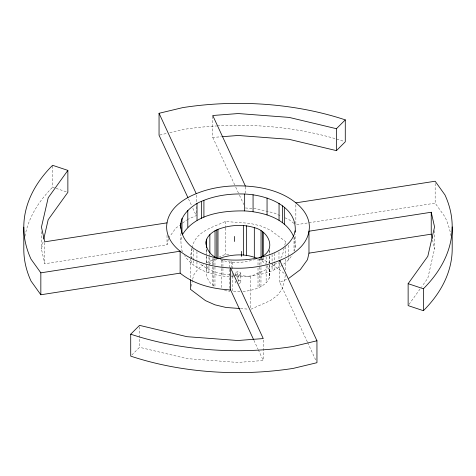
<?xml version="1.0" encoding="UTF-8"?>
<svg xmlns="http://www.w3.org/2000/svg" width="476" height="476" viewBox="0 0 476 476"><rect width="100%" height="100%" fill="white"/><g stroke="black" fill="none" stroke-linecap="round" stroke-linejoin="round"><path stroke-width="0.36" stroke-dasharray="2.38 1.78" d="M168.373 238.904L167.022 244.783L44.762 263.758L41.442 249.073L43.417 240.475M182.629 251.774L181.296 249.186L180.868 240.124L181.826 235.959M192.191 248.555L190.394 256.38L192.137 257.689M192.358 247.841C194.428 231.788 213.034 227.248 225.332 221.495L249.971 223.351L261.026 225.993L270.517 230.194L285.606 241.552L285.606 243.742M191.049 286.427L192.518 280.025M192.679 279.317L193.661 275.045L198.266 268.642L203.329 264.834M214.962 258.682L214.962 286.725C206.911 282.042 205.311 274.134 206.59 265.656M242.986 291.627C253.042 290.259 266.257 287.385 269.821 276.437L269.821 255.773M284.136 247.954L282.339 255.773L280.245 258.688M284.791 245.11L285.606 241.552M285.439 275.158L282.339 288.67L277.734 295.072L270.422 300.576L250.668 309.329L250.668 276.437L270.422 267.679L277.175 262.603M294.335 251.155L295.132 247.687L295.132 234.484M434.558 230.58L434.558 248.853L427.811 278.228L421.825 286.564M168.522 238.25L175.727 228.23L179.732 225.219M206.59 268.607L209.856 264.067L215.039 260.17L216.818 259.378M236.34 276.812C256.362 276.663 280.37 272.706 292.353 254.85M408.985 304.42L421.397 287.159M131.763 355.084L139.557 347.296L139.557 326.102M182.594 223.065L186.604 220.049M187.175 219.62L196.231 215.61L196.231 203.912M206.239 262.847L215.455 258.765M218.752 257.302L225.332 254.386L228.956 254.66M307.347 341.941L279.769 282.322L287.534 278.882M255.416 259.331C243.992 263.026 230.955 263.894 219.662 259.289M159.763 135.053L166.951 133.328M169.825 132.643L182.76 129.543A214.051 123.581 0 0 1 216.592 125.944M451.052 235.941A214.349 123.754 0 0 0 444.965 216.842L435.159 203.163L295.858 224.785L295.858 204.317M212.748 116.233L212.748 137.427L221.471 136.761M263.252 340.031L263.252 360.499L237.81 362.45L186.943 358.606L139.557 347.296M233.484 276.859C215.622 276.431 195.077 271.284 184.629 255.648M240.023 291.675L232.621 291.8L232.621 273.349M245.384 207.976L256.689 208.833L274.033 212.974L281.477 216.271M234.002 275.182C221.548 274.676 208.649 271.278 199.099 262.93M234.727 275.235L250.668 276.437M240.523 308.567L248.49 309.168M224.529 290.378L229.509 291.568L229.509 262.05M52.598 166.035L52.598 187.235L55.377 188.157M56.073 188.389L67.866 192.316M284.862 217.764L288.92 219.567L294.12 223.482M261.026 258.885L269.838 262.788M258.349 258.932L261.038 260.122L265.608 264.144M272.254 264.394L285.606 274.444M294.037 237.328L294.704 238.619L295.132 247.687M267.006 265.543L269.541 270.457L269.821 276.437M212.748 137.427L235.436 186.479M235.745 187.151L239.166 194.541M239.476 195.214L243.831 204.62M307.657 342.607L316.022 360.695M188.484 198.861L191.584 205.561M192.822 208.238L196.231 215.61M253.928 340.34L257.968 349.075M258.278 349.747L263.252 360.499M432.5 239.767L434.558 248.853M435.159 183.427L435.159 203.163M294.013 237.137L294.013 251.072M288.206 245.217L288.206 256.951M288.206 257.689L288.206 260.622M285.606 246.669L285.606 256.171M285.606 259.093L285.606 271.522M279.769 263.317L279.769 282.322M278.978 252.161L278.978 260.961M278.978 261.693L278.978 267.56M274.563 253.381L274.563 262.919M274.563 263.65L274.563 269.517M272.088 254.481L272.088 270.618M269.821 249.87L269.821 255.035M269.41 250.935L269.41 253.149M269.41 256.1L269.41 264.222M269.41 264.959L269.41 278.24M266.144 256.951L266.144 265.067M266.144 265.804L266.144 282.78M263.276 257.379L263.276 261.812M262.389 258.188L262.389 261.14M261.038 257.909L261.038 260.122M260.961 257.897L260.961 266.756M260.961 267.494L260.961 286.677M259.182 258.688L259.182 287.468M258.016 258.468L258.016 265.108M258.016 268.059L258.016 287.986M245.384 186.782L245.384 193.357M240.838 273.426A2.838 1.642 0 0 1 236.578 274.842A2.838 1.642 0 0 1 236.584 272.004A2.838 1.642 0 0 1 240.838 273.426L240.838 281.857M238.732 275.009L238.732 283.44A2.838 1.642 0 0 0 240.743 281.435A2.838 1.642 0 0 0 237.268 280.275L237.268 271.838M235.162 273.42L235.162 275.533M232.621 262.282L232.621 269.66M231.342 261.497L231.342 267.363M225.332 221.495L225.332 227.338M225.332 228.069L225.332 254.386M222.935 260.128L222.935 276.258M221.679 260.176L221.679 288.224M213.611 258.403L213.611 266.518M213.611 267.256L213.611 285.707M212.724 258.468L212.724 285.041M209.856 253.738L209.856 264.067M208.946 256.79L208.946 263.389M208.946 266.322L208.946 272.921M206.59 250.156L206.59 253.845M206.59 256.796L206.59 262.704M206.179 249.007L206.179 254.91M206.179 255.648L206.179 270.41M196.945 251.471L196.945 261.009M196.945 261.74L196.945 267.607M196.231 195.142L196.231 203.181M193.565 249.662L193.565 259.932M193.565 260.664L193.565 265.061M191.667 248.234L191.667 263.633M190.394 258.569L190.394 278.305M180.868 233.526L180.868 240.124M167.022 235.281L167.022 244.783M44.762 242.558L44.762 263.758M41.442 231.532L41.442 249.073M217.336 125.896A214.051 123.581 0 0 1 343.946 141.36M24.99 236.173A214.349 123.754 0 0 1 52.61 187.235M235.989 283.018A2.838 1.642 0 0 1 235.543 281.036"/><path stroke-width="0.71" d="M43.744 239.041L48.189 219.698L67.866 192.316L67.866 170.39L52.598 165.303A214.349 123.754 0 0 0 31.035 259.158L40.841 272.837L40.841 294.769L180.142 273.147C194.208 284.565 212.82 289.027 230.616 289.949L253.619 339.674M180.142 273.147L180.142 251.215A71.257 41.138 0 0 1 167.028 222.851C169.355 208.244 183.337 198.772 196.231 193.678A71.465 41.257 0 0 1 245.384 186.051M180.868 228.391C179.178 217.234 188.466 208.785 197.022 203.377C211.737 196.029 228.319 193.405 244.658 194.041C266.03 194.922 297.774 205.572 295.132 232.282M206.179 244.581C204.894 237.221 211.987 231.877 217.984 229.343C229.486 225.065 242.504 223.946 254.321 227.629C269.351 231.282 277.365 250.501 259.771 257.683M295.132 230.818C293.133 242.225 282.209 249.698 272.088 253.75C259.158 258.914 245.176 260.443 231.342 260.027C210.606 259.063 179.279 249.126 180.868 223.256M187.865 197.522L159.049 135.226L159.049 113.294L182.76 107.612A214.051 123.581 0 0 1 345.284 119.875L336.443 128.704L289.057 117.394L238.19 113.55L212.748 115.501L245.384 186.051C263.18 186.973 281.792 191.435 295.858 202.853A71.257 41.138 0 0 1 308.972 231.217L308.978 253.149L307.478 259.676L300.273 269.702L288.825 278.305M67.866 170.39L48.189 197.772L41.442 227.147L44.762 241.826L167.022 222.851M182.397 234.692C195.13 214.01 222.47 210.606 244.658 210.916C263.216 212.058 285.576 218.127 293.704 236.679M452.2 226.915L452.2 248.847A214.349 123.754 0 0 1 423.39 310.691L408.134 305.61L408.134 283.684L427.811 256.302L434.558 226.927L431.238 212.242L308.978 231.217C306.639 245.824 292.663 255.303 279.769 260.39A71.465 41.257 0 0 1 230.616 268.024C212.82 267.095 194.208 262.633 180.142 251.215L40.841 272.837M279.769 261.854L279.769 260.39L316.951 340.774L316.951 362.706L293.24 368.388A214.051 123.581 0 0 1 130.716 356.125L130.721 334.194L139.557 325.37L186.943 336.681L237.81 340.518L263.252 338.573L230.616 268.024L230.616 289.949M222.197 136.707L238.19 135.481L289.057 139.319L336.443 150.63L345.278 141.806L345.278 119.875M218.639 258.647C230.806 254.327 244.926 253.119 257.004 258.337M316.951 340.774L293.24 346.457A214.051 123.581 0 0 1 130.716 334.2M295.858 202.853L435.159 181.231L444.953 194.916A214.349 123.754 0 0 1 423.39 288.765L423.402 310.697M308.978 253.149L431.238 234.174L431.238 212.242M239.797 308.507L226.029 307.472L214.974 304.83L205.483 300.63L190.394 289.271L190.394 279.769M408.134 283.684L423.402 288.765M218.323 258.694C211.106 256.088 205.12 248.859 206.179 240.886M40.841 294.769L31.047 281.084A214.349 123.754 0 0 1 23.8 249.085L23.8 227.153M159.049 113.294L196.231 193.678M431.238 234.174L432.184 238.369M336.443 128.704L336.443 150.63M284.333 207.304L284.333 224.172M282.435 205.876L282.435 222.744M279.055 203.329L279.055 220.198M267.054 198.016L267.054 214.884M263.276 232.288L263.276 255.904M262.389 231.622L262.389 256.713M261.038 230.604L261.038 257.909M254.321 227.629L254.321 257.147M253.065 194.678L253.065 211.546M246.491 225.761L246.491 255.279M244.658 194.041L244.658 210.916M243.379 225.529L243.379 255.047M241.451 251.37L241.451 256.427M234.549 236.441L234.549 241.499M217.984 229.343L217.984 258.861M216.818 229.86L216.818 257.903M215.039 230.646L215.039 257.956M209.856 234.549L209.856 253M206.59 239.089L206.59 247.942M203.912 200.325L203.912 217.193M201.437 201.419L201.437 218.288M197.022 203.377L197.022 220.245M187.794 210.321L187.794 227.189M181.987 218.401L181.987 233.799"/></g></svg>
